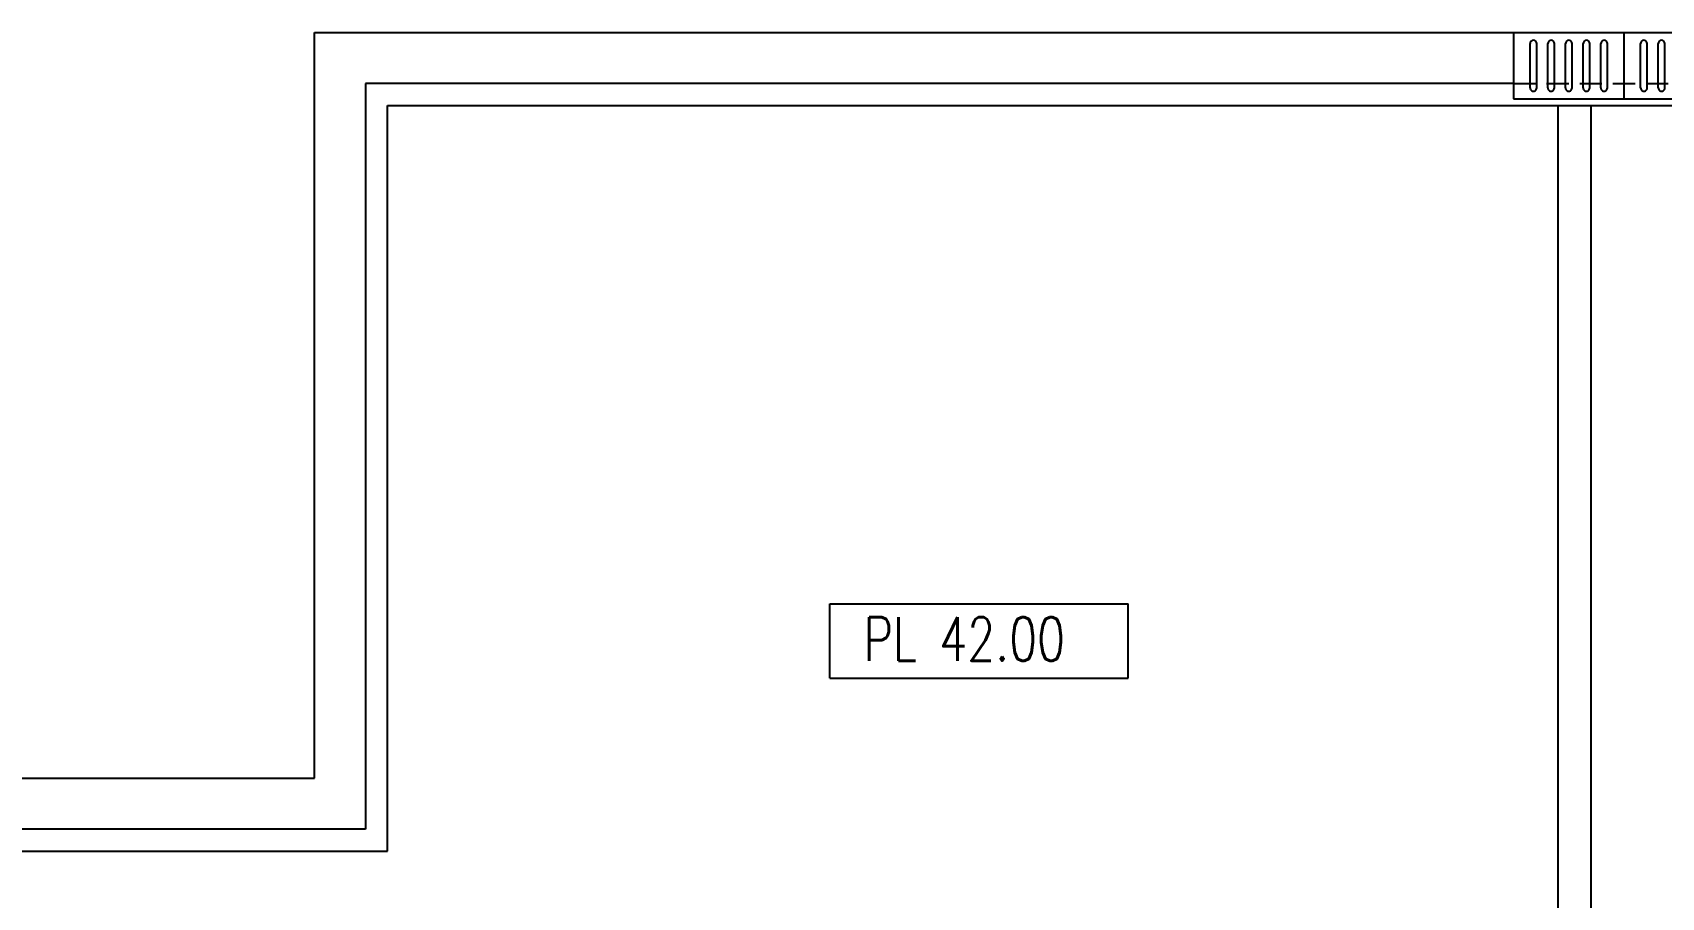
# Model space of a CAD drawing. Header units: inches. Extents: x -106706990 to 300603, y -86718466 to 1728185.
# Drawn here: x 43063 to 50433, y 11715 to 15629 of the extents above; entities that cross this region are included whole.
import ezdxf

# ---------------------------------------------------------------- set-up
doc = ezdxf.new("R2010")
doc.units = ezdxf.units.IN
doc.header["$MEASUREMENT"] = 0
doc.linetypes.add('DASHED2', pattern=[0.375, 0.25, -0.125])
doc.linetypes.add('HIDDEN', pattern=[0.375, 0.25, -0.125])
for name, color, linetype in [('A-ARR', 4, 'Continuous'), ('A-DRAIN', 9, 'Continuous'), ('A-FLR SYM', 13, 'Continuous'), ('A-JALAN', 11, 'Continuous'), ('A-PTILE', 8, 'Continuous'), ('A-STAIRH', 8, 'HIDDEN')]:
    doc.layers.add(name, color=color, linetype=linetype)
doc.styles.add('ROMANS', font='romans.shx', dxfattribs={"width": 0.75, "height": 200})

# ---------------------------------------------------------------- blocks, each defined once
blk = doc.blocks.new('PC COVER')
for p, q in [((-300, 500), (0, 500)), ((-300, 0), (0, 0))]:
    blk.add_line(p, q)
at = {"layer": 'A-DRAIN', "linetype": 'Continuous', "ltscale": 1000}
for p, q in [((-300, 0), (-300, 500)), ((0, 0), (0, 500))]:
    blk.add_line(p, q, dxfattribs=at)
at = {"layer": 'A-PTILE'}
for p, q in [((-50, 425), (-250, 425)), ((-50, 395), (-250, 395)), ((-50, 345), (-250, 345)), ((-50, 315), (-250, 315)), ((-50, 265), (-250, 265)), ((-50, 235), (-250, 235)), ((-50, 185), (-250, 185)), ((-50, 155), (-250, 155)), ((-50, 105), (-250, 105)), ((-50, 75), (-250, 75))]:
    blk.add_line(p, q, dxfattribs=at)
for centre, start, end in [((-250, 410), 90, 270), ((-50, 410), 270, 90), ((-250, 330), 90, 270), ((-50, 330), 270, 90), ((-250, 250), 90, 270), ((-50, 250), 270, 90), ((-250, 170), 90, 270), ((-50, 170), 270, 90), ((-250, 90), 90, 270), ((-50, 90), 270, 90)]:
    blk.add_arc(centre, 15, start, end, dxfattribs=at)

msp = doc.modelspace()

# ---------------------------------------------------------------- linework, layer by layer
at = {"layer": 'A-DRAIN', "color": 8, "linetype": 'Continuous', "ltscale": 1000}
for p, q in [((44338.8, 12254.4), (44338.8, 15629.4)), ((44338.8, 15629.4), (63988.8, 15629.4)), ((49763.8, 15399.4), (44568.8, 15399.4)), ((44568.8, 15399.4), (44568.8, 12024.4)), ((44668.8, 11924.4), (44668.8, 15299.4)), ((44668.8, 15299.4), (66088.8, 15299.4)), ((18838.8, 12254.4), (44338.8, 12254.4)), ((44568.8, 12024.4), (18608.8, 12024.4)), ((18508.8, 11924.4), (44668.8, 11924.4))]:
    msp.add_line(p, q, dxfattribs=at)
at = {"layer": 'A-FLR SYM', "color": 8}
for p, q in [((46670.4, 13044.5), (48020.4, 13044.5)), ((46670.4, 12707), (46670.4, 13044.5)), ((48020.4, 12707), (48020.4, 13044.5)), ((46670.4, 12707), (48020.4, 12707))]:
    msp.add_line(p, q, dxfattribs=at)
at = {"layer": 'A-JALAN', "color": 8}
for p, q in [((49963.8, 15299.4), (49963.8, 7613.7)), ((50113.8, 15299.4), (50113.8, 7613.7))]:
    msp.add_line(p, q, dxfattribs=at)
at = {"layer": 'A-STAIRH', "color": 8, "linetype": 'DASHED2', "ltscale": 400}
msp.add_line((49763.8, 15399.4), (51763.8, 15399.4), dxfattribs=at)

# ---------------------------------------------------------------- block references
at = {"layer": 'A-ARR', "color": 8, "rotation": 270}
for p in [(49763.8, 15329.4), (50263.8, 15329.4)]:
    msp.add_blockref('PC COVER', p, dxfattribs=at)

# ---------------------------------------------------------------- texts
at = {"layer": 'A-FLR SYM', "color": 8, "style": 'ROMANS', "width": 0.75}
msp.add_text('PL 42.00', height=196.88, dxfattribs=at).set_placement((46823.5, 12786.3))

doc.saveas('drawing.dxf')
